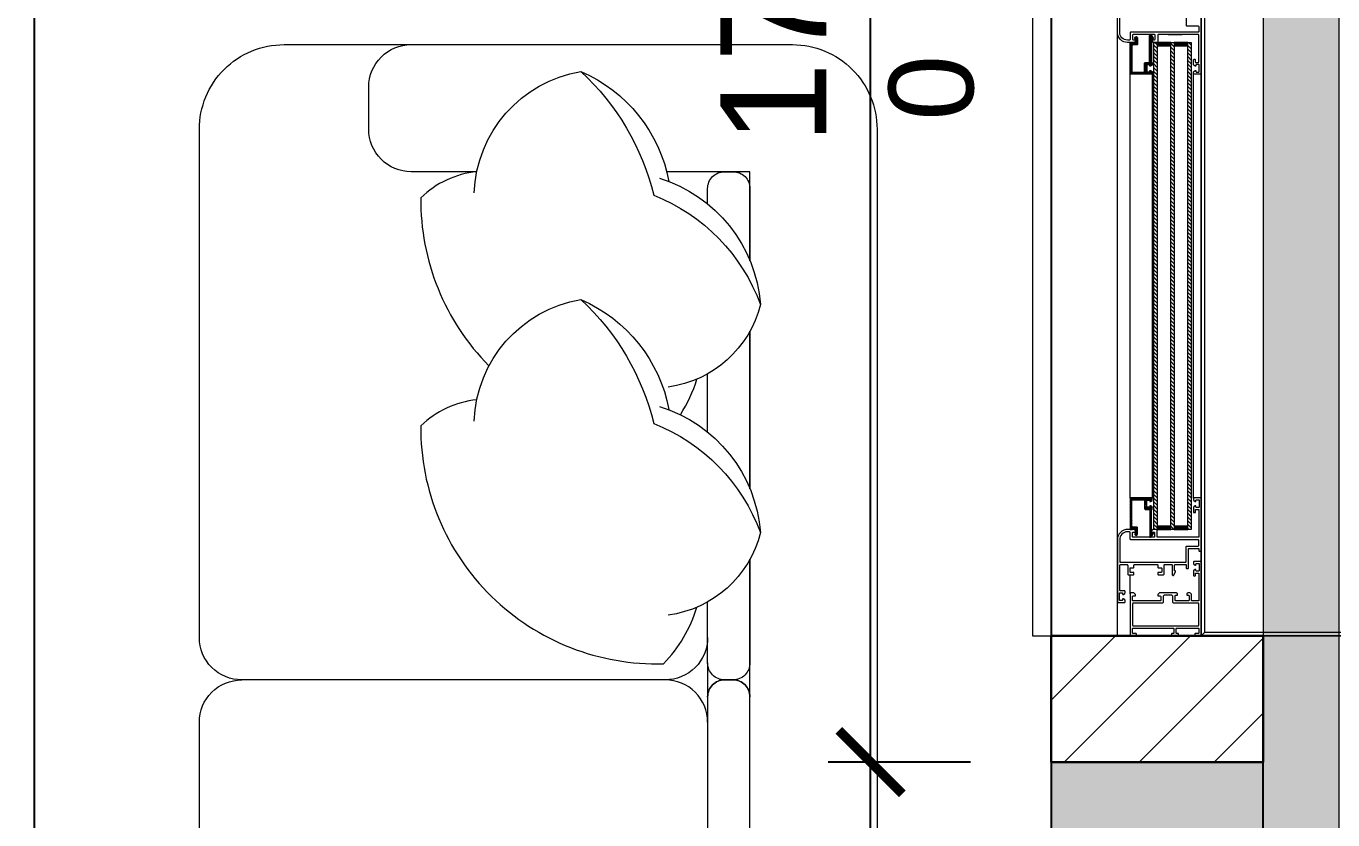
# Model space of a CAD drawing. Header units: centimetres. Extents: x 111832 to 117233, y -55119 to -48329.
# Drawn here: x 114573.4 to 114727.6, y -51214.2 to -51120.5 of the extents above; entities that cross this region are included whole.
import ezdxf

# ---------------------------------------------------------------- set-up
doc = ezdxf.new("R2010")
doc.units = ezdxf.units.CM
doc.header["$LTSCALE"] = 50
doc.header["$MEASUREMENT"] = 0
doc.linetypes.add('CONTINU', pattern=[0])
doc.layers.get('0').update_dxf_attribs({"color": 8})
for name, color, linetype in [('BETON COUPE', 3, 'CONTINU'), ('BETON TRAME', 252, 'Continuous'), ('COTE 50ème', 1, 'Continuous')]:
    doc.layers.add(name, color=color, linetype=linetype)
for name, color, linetype, lineweight in [('CONSOLE ISOL.', 214, 'Continuous', 15), ('ISOLATION', 252, 'Continuous', 0), ('MACONNERIE COUPE', 7, 'Continuous', 30), ('MACONNERIE HACHURE', 253, 'Continuous', 13), ('mobilimi', 8, 'Continuous', 9), ('WINDOWS', 21, 'Continuous', 5)]:
    doc.layers.add(name, color=color, linetype=linetype, lineweight=lineweight)
doc.layers.add('FMULT', color=150, linetype='Continuous', plot=False)
doc.styles.add('GENERATED_STYLE_1', font='arial.ttf')
doc.styles.add('RS_TXT_50', font='arial.ttf', dxfattribs={"height": 12.5})
doc.dimstyles.new('RS_50CM_LINEAIRE', dxfattribs={"dimscale": 5, "dimtxt": 12.5, "dimasz": 1.5, "dimexe": 1, "dimexo": 2.5, "dimgap": 1, "dimtad": 1, "dimdec": 1, "dimrnd": 0.5, "dimdsep": 46, "dimtxsty": 'RS_TXT_50', "dimblk1": 'ARCHTICK', "dimblk2": 'ARCHTICK', "dimsah": 1, "dimcen": 2.5, "dimdle": 1, "dimclrt": 4, "dimadec": 0, "dimazin": 2, "dimtfac": 1, "dimtdec": 1, "dimtix": 1, "dimtmove": 2, "dimatfit": 3, "dimfxl": 1, "dimtolj": 1, "dimtzin": 0, "dimarcsym": 0})

# ---------------------------------------------------------------- blocks, each defined once
blk = doc.blocks.new('DRITARE POS 3')
at = {"layer": 'WINDOWS', "transparency": 33554559}
h = blk.add_hatch(dxfattribs=at)
h.set_pattern_fill('ANSI31', color=256, angle=450)
h.set_pattern_definition([(135, (-46708.71279, -43842.46996), (-0.08838834765, -0.08838834765), [])])
h.paths.add_polyline_path([(-1.74, -12.58), (-1.74, -12.64), (-2.09, -12.64, -0.414214), (-2.15, -12.58), (-2.15, -12.21, -0.247394), (-2.13, -12.16, 1.657435), (-2.37, -12.03), (-2.37, -12.77, 0.414214), (-2.28, -12.86), (-1.81, -12.86, -0.414214), (-1.72, -12.95), (-1.72, -16, -0.414214), (-1.81, -16.09), (-3.16, -16.09, -0.414214), (-3.22, -16.03), (-3.22, -15.03, 0.414214), (-3.31, -14.93), (-3.76, -14.93, -0.414214), (-3.82, -14.88), (-3.82, -11.74, 0.737396), (-3.99, -11.69), (-4.23, -12.04, 0.603122), (-4.15, -12.19), (-4.08, -12.19, -0.414214), (-4.02, -12.25), (-4.02, -14.93), (-4.06, -14.93, 0.414214), (-4.12, -14.99), (-4.12, -15.19, 0.250765), (-4.09, -15.24), (-3.92, -15.37, 0.599022), (-3.84, -15.33), (-3.84, -15.25, -0.414214), (-3.78, -15.19), (-3.52, -15.19, -0.414214), (-3.46, -15.25), (-3.46, -16, -0.414214), (-3.52, -16.05), (-3.78, -16.05, -0.414214), (-3.84, -16), (-3.84, -15.92, 0.599022), (-3.92, -15.88), (-4.09, -16.01, 0.250765), (-4.12, -16.05), (-4.12, -16.26, 0.414214), (-4.06, -16.31), (-1.55, -16.31, 0.414214), (-1.5, -16.26), (-1.5, -12.64), (-1.5, -12.58)])
at = {"layer": 'WINDOWS'}
h = blk.add_hatch(dxfattribs=at)
h.set_pattern_fill('ANSI31', color=140, scale=2.5, angle=450)
h.set_pattern_definition([(135, (-46708.9128, -43842.58123), (-0.2209708691, -0.2209708691), [])])
h.paths.add_polyline_path([(-8.71, -70.07), (-8.71, -12.58), (-8.31, -12.58), (-8.31, -70.07)])
h.paths.add_polyline_path([(-6.71, -70.07), (-6.71, -12.58), (-6.31, -12.58), (-6.31, -70.07)])
h.paths.add_polyline_path([(-4.71, -70.07), (-4.71, -12.58), (-4.31, -12.58), (-4.31, -70.07)])
at = {"layer": 'WINDOWS', "transparency": 33554559}
h = blk.add_hatch(dxfattribs=at)
h.set_pattern_fill('ANSI31', color=140, angle=450)
h.set_pattern_definition([(135, (-46708.90849, -43825.58123), (-0.08838834765, -0.08838834765), [])])
h.paths.add_polyline_path([(-6.71, -12.58), (-8.31, -12.58), (-8.31, -12.98), (-6.71, -12.98)])
h.paths.add_polyline_path([(-4.71, -12.58), (-6.31, -12.58), (-6.31, -12.98), (-4.71, -12.98)])
h.paths.add_polyline_path([(-6.71, -69.67), (-8.31, -69.67), (-8.31, -70.07), (-6.71, -70.07)])
h.paths.add_polyline_path([(-4.71, -69.67), (-6.31, -69.67), (-6.31, -70.07), (-4.71, -70.07)])
h = blk.add_hatch(dxfattribs=at)
h.set_pattern_fill('ANSI31', color=256, angle=450)
h.set_pattern_definition([(135, (-46708.70849, -43842.58123), (-0.08838834765, -0.08838834765), [])])
h.paths.add_polyline_path([(-1.49, -66.39, 0.414214), (-1.55, -66.33), (-4.06, -66.33, 0.414214), (-4.11, -66.39), (-4.11, -66.59, 0.250765), (-4.09, -66.64), (-3.92, -66.77, 0.599022), (-3.83, -66.72), (-3.83, -66.65, -0.414214), (-3.78, -66.59), (-3.51, -66.59, -0.414214), (-3.46, -66.65), (-3.46, -67.39, -0.414214), (-3.51, -67.45), (-3.78, -67.45, -0.414214), (-3.83, -67.39), (-3.83, -67.32, 0.599022), (-3.92, -67.27), (-4.09, -67.4, 0.250765), (-4.11, -67.45), (-4.11, -67.66, 0.414214), (-4.06, -67.71), (-4.02, -67.71), (-4.02, -70.4, -0.414214), (-4.07, -70.46), (-4.15, -70.46, 0.603122), (-4.23, -70.6), (-3.98, -70.96, 0.737396), (-3.81, -70.9), (-3.81, -67.77, -0.414214), (-3.76, -67.71), (-3.31, -67.71, 0.414214), (-3.22, -67.62), (-3.22, -66.61, -0.414214), (-3.16, -66.55), (-1.81, -66.55, -0.414214), (-1.72, -66.65), (-1.72, -69.69, -0.414214), (-1.81, -69.78), (-2.28, -69.78, 0.414214), (-2.37, -69.88), (-2.37, -70.61, 1.657435), (-2.12, -70.48, -0.247394), (-2.15, -70.44), (-2.15, -70.06, -0.414214), (-2.09, -70.01), (-1.74, -70.01), (-1.74, -70.06), (-1.49, -70.06), (-1.49, -70.01)])
at = {"layer": 'WINDOWS'}
for p, q in [((-1.5, -4.97), (-1.5, -7.22)), ((-9.9, -8.75), (-9.9, -10.08)), ((-0.01, -11.48), (0, -71.24)), ((-9.89, -16.28), (-9.89, -66.39)), ((-9, -16.26), (-9, -66.39)), ((-4.11, -66.39), (-4.12, -16.26)), ((-1.5, -16.26), (-1.49, -66.39)), ((-5.98, -71), (-7.66, -71))]:
    blk.add_line(p, q, dxfattribs=at)
at = {"layer": 'WINDOWS', "color": 165}
for points in [[(-9.9, 0), (-9.9, -160.11), (-33.9, -160.11), (-33.9, 0)], [(-9.9, 0), (-33.9, 0), (-33.9, -0.4), (-10.3, -0.4)], [(-10.3, -159.71), (-10.3, -0.4), (-9.9, 0), (-9.9, -160.11)], [(0, 0), (0, -160.11), (10, -160.11), (10, 0)]]:
    blk.add_lwpolyline(points, close=True, dxfattribs=at)
at = {"layer": 'WINDOWS'}
for points in [[(-7.08, -5), (-7.02, -5.06, 0.198912), (-6.98, -5.08), (-4.97, -5.08, 0.198912), (-4.93, -5.06), (-4.78, -4.91, 0.198912), (-4.76, -4.87), (-4.76, -4.8, 0.414214), (-4.82, -4.74), (-5.01, -4.74, -0.340481), (-5.14, -4.65), (-5.14, -4.24, -0.414214), (-5.04, -4.14), (-1.87, -4.14, -0.414214), (-1.78, -4.24), (-1.78, -4.65, -0.414214), (-1.87, -4.74), (-2.09, -4.74, 0.414214), (-2.15, -4.8), (-2.15, -4.87, 0.198912), (-2.13, -4.91), (-1.98, -5.06, 0.198912), (-1.94, -5.08), (-1.55, -5.08, 0.414214), (-1.5, -5.02), (-1.5, -0.06, 0.414214), (-1.55, 0), (-2.13, 0, 0.322823), (-2.19, -0.04), (-2.24, -0.21, 0.511918), (-2.19, -0.28), (-1.87, -0.28, -0.414214), (-1.78, -0.37), (-1.78, -0.84, -0.414214), (-1.87, -0.93), (-6.57, -0.93, -0.414214), (-6.67, -0.84), (-6.67, -0.37, -0.414214), (-6.57, -0.28), (-6.44, -0.28, 0.511918), (-6.39, -0.21), (-6.45, -0.04, 0.322823), (-6.5, 0), (-7.12, 0, 0.322823), (-7.17, -0.04), (-7.23, -0.21, 0.511918), (-7.17, -0.28), (-7.04, -0.28, -0.414214), (-6.95, -0.37), (-6.95, -0.84, -0.414214), (-7.04, -0.93), (-9.52, -0.93, -0.414214), (-9.62, -0.84), (-9.62, -0.37, -0.414214), (-9.52, -0.28), (-9.21, -0.28, 0.511918), (-9.15, -0.21), (-9.21, -0.04, 0.322823), (-9.26, 0), (-9.84, 0, 0.414214), (-9.9, -0.06), (-9.9, -8.75, 0.414214), (-9.84, -8.81), (-9.06, -8.81, 0.414214), (-9, -8.75), (-9, -8.51, 0.250765), (-9.03, -8.47), (-9.19, -8.35, 0.599022), (-9.28, -8.4), (-9.28, -8.51, -0.414214), (-9.34, -8.57), (-9.6, -8.57, -0.414214), (-9.65, -8.51), (-9.65, -7.73, -0.414214), (-9.6, -7.67), (-9.34, -7.67, -0.414214), (-9.28, -7.73), (-9.28, -7.8, 0.599022), (-9.19, -7.85), (-9.03, -7.74, 0.250765), (-9, -7.69), (-9, -7.16, 1), (-9.21, -7.16), (-9.21, -7.37, -0.414214), (-9.26, -7.43), (-9.56, -7.43, -0.414214), (-9.62, -7.37), (-9.62, -4.2, -0.414214), (-9.56, -4.14), (-8.83, -4.14, -0.414214), (-8.74, -4.24), (-8.74, -4.89, 0.414214), (-8.55, -5.08), (-8.3, -5.08, 0.198912), (-8.26, -5.06), (-8.2, -5, 0.198912), (-8.18, -4.96), (-8.18, -4.85, 0.414214), (-8.24, -4.8), (-8.4, -4.8, -0.414214), (-8.46, -4.74), (-8.46, -4.24, -0.414214), (-8.37, -4.14), (-6.91, -4.14, -0.414214), (-6.82, -4.24), (-6.82, -4.74, -0.414214), (-6.87, -4.8), (-7.04, -4.8, 0.414214), (-7.1, -4.85), (-7.1, -4.96, 0.198912)], [(0, -4.01, 0.414214), (-0.06, -3.96), (-0.84, -3.96, 0.414214), (-0.9, -4.01), (-0.9, -4.22, 0.250765), (-0.88, -4.27), (-0.71, -4.4, 0.599022), (-0.62, -4.35), (-0.62, -4.26, -0.414214), (-0.56, -4.2), (-0.3, -4.2, -0.414214), (-0.25, -4.26), (-0.25, -5.04, -0.414214), (-0.3, -5.1), (-0.56, -5.1, -0.414214), (-0.62, -5.04), (-0.62, -4.95, 0.599022), (-0.71, -4.9), (-0.88, -5.03, 0.250765), (-0.9, -5.08), (-0.9, -5.28, 0.414214), (-0.84, -5.34), (-0.34, -5.34, -0.414214), (-0.28, -5.39), (-0.28, -8.34, -0.414214), (-0.38, -8.44), (-1.12, -8.44, -0.414214), (-1.22, -8.34), (-1.22, -7.32, 0.414214), (-1.31, -7.22), (-1.87, -7.22, 0.414214), (-1.96, -7.32), (-1.96, -7.45, 0.414214), (-1.91, -7.5), (-1.55, -7.5, -0.414214), (-1.5, -7.56), (-1.5, -8.01, -0.414214), (-1.55, -8.06), (-1.91, -8.06, 0.414214), (-1.96, -8.12), (-1.96, -8.38, -0.414214), (-2.02, -8.44), (-4.71, -8.44, -0.414214), (-4.76, -8.38), (-4.76, -8.12, 0.414214), (-4.82, -8.06), (-5.17, -8.06, -0.414214), (-5.23, -8.01), (-5.23, -7.56, -0.414214), (-5.17, -7.5), (-4.82, -7.5, 0.414214), (-4.76, -7.45), (-4.76, -7.32, 0.414214), (-4.86, -7.22), (-5.42, -7.22, 0.414214), (-5.51, -7.32), (-5.51, -8.34, -0.414214), (-5.6, -8.44), (-6.39, -8.44, -0.414214), (-6.48, -8.34), (-6.48, -7.22, 0.809546), (-6.66, -7.19), (-6.85, -7.61, 0.543142), (-6.8, -7.69, -0.414214), (-6.74, -7.75), (-6.74, -8.34, -0.414214), (-6.84, -8.44), (-8.07, -8.44, -0.414214), (-8.12, -8.38), (-8.12, -8.03, 0.414214), (-8.18, -7.97), (-8.35, -7.97, 0.414214), (-8.4, -8.03), (-8.4, -10.25, -0.414214), (-8.5, -10.34), (-9.56, -10.34, -0.414214), (-9.62, -10.29), (-9.62, -10.08, 0.414214), (-9.67, -10.02), (-9.84, -10.02, 0.414214), (-9.9, -10.08), (-9.9, -16.26, 0.414214), (-9.84, -16.31), (-9.06, -16.31, 0.414214), (-9, -16.26), (-9, -16.05, 0.250765), (-9.03, -16.01), (-9.19, -15.88, 0.599022), (-9.28, -15.92), (-9.28, -16.02, -0.414214), (-9.34, -16.07), (-9.6, -16.07, -0.414214), (-9.65, -16.02), (-9.65, -15.23, -0.414214), (-9.6, -15.18), (-9.34, -15.18, -0.414214), (-9.28, -15.23), (-9.28, -15.33, 0.599022), (-9.19, -15.37), (-9.03, -15.24, 0.250765), (-9, -15.19), (-9, -14.62, 0.414214), (-9.06, -14.56), (-9.15, -14.56, 0.414214), (-9.21, -14.62), (-9.21, -14.88, -0.414214), (-9.26, -14.93), (-9.56, -14.93, -0.414214), (-9.62, -14.88), (-9.62, -11.7, -0.414214), (-9.56, -11.65), (-4.73, -11.65, -0.414214), (-4.68, -11.7), (-4.68, -12.53, 0.414214), (-4.62, -12.58), (-4.23, -12.58, 0.198912), (-4.19, -12.56), (-4.04, -12.41, 0.198912), (-4.02, -12.37), (-4.02, -12.3, 0.414214), (-4.08, -12.25), (-4.3, -12.25, -0.414214), (-4.4, -12.15), (-4.4, -11.74, -0.414214), (-4.3, -11.65), (-1.87, -11.65, -0.414214), (-1.78, -11.74), (-1.78, -12.15, -0.414214), (-1.87, -12.25), (-2.09, -12.25, 0.414214), (-2.15, -12.3), (-2.15, -12.37, 0.198912), (-2.13, -12.41), (-1.98, -12.56, 0.198912), (-1.94, -12.58), (-1.22, -12.58, 0.414214), (0, -11.37)], [(-1.5, -12.21, 0.414214), (-1.4, -12.3), (-1.18, -12.3), (-1.18, -12.3, 0.414214), (-0.28, -11.37), (-0.28, -8.77, 0.414214), (-0.34, -8.72), (-8.07, -8.72, 0.414214), (-8.12, -8.77), (-8.12, -10.53, -0.414214), (-8.22, -10.62), (-9.52, -10.62, 0.414214), (-9.62, -10.71), (-9.62, -11.27, 0.414214), (-9.52, -11.37), (-1.59, -11.37, -0.414214), (-1.5, -11.46)], [(-1.74, -12.64), (-2.09, -12.64, -0.414214), (-2.15, -12.58), (-2.15, -12.21, -0.247394), (-2.13, -12.16, 1.657435), (-2.37, -12.03), (-2.37, -12.77, 0.414214), (-2.28, -12.86), (-1.81, -12.86, -0.414214), (-1.72, -12.95), (-1.72, -16, -0.414214), (-1.81, -16.09), (-3.16, -16.09, -0.414214), (-3.22, -16.03), (-3.22, -15.03, 0.414214), (-3.31, -14.93), (-3.76, -14.93, -0.414214), (-3.82, -14.88), (-3.82, -11.74, 0.737396), (-3.99, -11.69), (-4.23, -12.04, 0.603122), (-4.15, -12.19), (-4.08, -12.19, -0.414214), (-4.02, -12.25), (-4.02, -14.93), (-4.06, -14.93, 0.414214), (-4.12, -14.99), (-4.12, -15.19, 0.250765), (-4.09, -15.24), (-3.92, -15.37, 0.599022), (-3.84, -15.33), (-3.84, -15.25, -0.414214), (-3.78, -15.19), (-3.52, -15.19, -0.414214), (-3.46, -15.25), (-3.46, -16, -0.414214), (-3.52, -16.05), (-3.78, -16.05, -0.414214), (-3.84, -16), (-3.84, -15.92, 0.599022), (-3.92, -15.88), (-4.09, -16.01, 0.250765), (-4.12, -16.05), (-4.12, -16.26, 0.414214), (-4.06, -16.31), (-1.55, -16.31, 0.414214), (-1.5, -16.26), (-1.5, -12.64), (-1.5, -12.58), (-1.74, -12.58)], [(-1.74, -70.01), (-2.09, -70.01, 0.414214), (-2.15, -70.06), (-2.15, -70.44, 0.247394), (-2.12, -70.48, -1.657435), (-2.37, -70.61), (-2.37, -69.88, -0.414214), (-2.28, -69.78), (-1.81, -69.78, 0.414214), (-1.72, -69.69), (-1.72, -66.65, 0.414214), (-1.81, -66.55), (-3.16, -66.55, 0.414214), (-3.22, -66.61), (-3.22, -67.62, -0.414214), (-3.31, -67.71), (-3.76, -67.71, 0.414214), (-3.81, -67.77), (-3.81, -70.9, -0.737396), (-3.98, -70.96), (-4.23, -70.6, -0.603122), (-4.15, -70.46), (-4.07, -70.46, 0.414214), (-4.02, -70.4), (-4.02, -67.71), (-4.06, -67.71, -0.414214), (-4.11, -67.66), (-4.11, -67.45, -0.250765), (-4.09, -67.4), (-3.92, -67.27, -0.599022), (-3.83, -67.32), (-3.83, -67.39, 0.414214), (-3.78, -67.45), (-3.51, -67.45, 0.414214), (-3.46, -67.39), (-3.46, -66.65, 0.414214), (-3.51, -66.59), (-3.78, -66.59, 0.414214), (-3.83, -66.65), (-3.83, -66.72, -0.599022), (-3.92, -66.77), (-4.09, -66.64, -0.250765), (-4.11, -66.59), (-4.11, -66.39, -0.414214), (-4.06, -66.33), (-1.55, -66.33, -0.414214), (-1.49, -66.39), (-1.49, -70.01), (-1.49, -70.06), (-1.74, -70.06)], [(-1.49, -70.44, -0.414214), (-1.4, -70.35), (-1.18, -70.35), (-1.18, -70.35, -0.414214), (-0.28, -71.28), (-0.28, -73.88, -0.414214), (-0.34, -73.93), (-8.06, -73.93, -0.414214), (-8.12, -73.88), (-8.12, -72.12, 0.414214), (-8.21, -72.03), (-9.52, -72.03, -0.414214), (-9.61, -71.94), (-9.61, -71.38, -0.414214), (-9.52, -71.28), (-1.59, -71.28, 0.414214), (-1.49, -71.19)]]:
    blk.add_lwpolyline(points, format="xyb", close=True, dxfattribs=at)
for points in [[(-9.9, -160.11), (-9.9, 0), (0, 0), (0, -160.11)], [(-1.78, -1.27), (-1.83, -1.21), (-9.56, -1.21), (-9.62, -1.27), (-9.62, -3.81), (-9.56, -3.86), (-6.63, -3.86), (-6.54, -3.96), (-6.54, -4.7), (-6.44, -4.8), (-5.51, -4.8), (-5.42, -4.7), (-5.42, -3.96), (-5.32, -3.86), (-1.83, -3.86), (-1.78, -3.81)]]:
    blk.add_lwpolyline(points, close=True, dxfattribs=at)
at = {"layer": 'WINDOWS', "color": 140}
for points in [[(-8.71, -70.07), (-8.71, -12.58), (-8.31, -12.58), (-8.31, -70.07)], [(-6.71, -12.58), (-8.31, -12.58), (-8.31, -12.98), (-6.71, -12.98)], [(-6.71, -70.07), (-6.71, -12.58), (-6.31, -12.58), (-6.31, -70.07)], [(-4.71, -12.58), (-6.31, -12.58), (-6.31, -12.98), (-4.71, -12.98)], [(-4.71, -70.07), (-4.71, -12.58), (-4.31, -12.58), (-4.31, -70.07)], [(-6.71, -69.67), (-8.31, -69.67), (-8.31, -70.07), (-6.71, -70.07)], [(-4.71, -69.67), (-6.31, -69.67), (-6.31, -70.07), (-4.71, -70.07)]]:
    blk.add_lwpolyline(points, close=True, dxfattribs=at)
at = {"layer": 'WINDOWS'}
blk.add_lwpolyline([(-9.89, -72.57), (-9.89, -66.39, -0.414214), (-9.84, -66.34), (-9.05, -66.34, -0.414214), (-9, -66.39), (-9, -66.6, -0.250765), (-9.02, -66.64), (-9.19, -66.77, -0.599022), (-9.28, -66.73), (-9.28, -66.63, 0.414214), (-9.33, -66.58), (-9.59, -66.58, 0.414214), (-9.65, -66.63), (-9.65, -67.42, 0.414214), (-9.59, -67.47), (-9.33, -67.47, 0.414214), (-9.28, -67.42), (-9.28, -67.32, -0.599022), (-9.19, -67.28), (-9.02, -67.41, -0.250765), (-9, -67.46), (-9, -68.03, -0.414214), (-9.05, -68.09), (-9.15, -68.09, -0.414214), (-9.2, -68.03), (-9.2, -67.77, 0.414214), (-9.26, -67.72), (-9.56, -67.72, 0.414214), (-9.61, -67.77), (-9.61, -70.95, 0.414214), (-9.56, -71), (-4.82, -71, 0.414214), (-4.76, -70.95), (-4.76, -70.12, -0.414214), (-4.71, -70.07), (-4.32, -70.07, -0.198912), (-4.28, -70.09), (-4.13, -70.24, -0.198912), (-4.11, -70.28), (-4.11, -70.35, -0.414214), (-4.17, -70.4), (-4.39, -70.4, 0.414214), (-4.48, -70.5), (-4.48, -70.91, 0.414214), (-4.39, -71), (-1.87, -71, 0.414214), (-1.77, -70.91), (-1.77, -70.5, 0.414214), (-1.87, -70.4), (-2.09, -70.4, -0.414214), (-2.15, -70.35), (-2.15, -70.28, -0.198912), (-2.13, -70.24), (-1.98, -70.09, -0.198912), (-1.94, -70.07), (-1.21, -70.07, -0.414214), (0, -71.28), (0, -78.64, -0.414214)], format="xyb", dxfattribs=at)
at = {"layer": 'WINDOWS', "color": 165, "insert": (27.15, -106.27), "char_height": 10, "attachment_point": 7, "rotation": 90, "style": 'GENERATED_STYLE_1'}
blk.add_mtext('\\A1;\\pt0;P{\\H0.6x;neto}= 0', dxfattribs=at)
blk = doc.blocks.new('_ArchTick')
at = {"color": 0, "linetype": 'ByBlock', "const_width": 0.15}
blk.add_lwpolyline([(-0.5, -0.5), (0.5, 0.5)], dxfattribs=at)
blk = doc.blocks.new('*D1015')
at = {"layer": 'COTE 50ème', "color": 0, "lineweight": -2, "ltscale": 0.5, "transparency": 16777216}
for p, q in [((114574.37, -51592.36), (114574.37, -50980.36)), ((114630.98, -50985.36), (114569.37, -50985.36)), ((114541.87, -51587.36), (114579.37, -51587.36))]:
    blk.add_line(p, q, dxfattribs=at)
at = {"layer": 'Defpoints', "color": 0, "ltscale": 0.5, "transparency": 16777216}
for p in [(114574.37, -50985.36), (114643.48, -50985.36), (114529.37, -51587.36)]:
    blk.add_point(p, dxfattribs=at)
at = {"layer": 'COTE 50ème', "color": 0, "lineweight": -2, "ltscale": 0.5, "transparency": 16777216, "xscale": 7.5, "yscale": 7.5, "zscale": 7.5}
for p, rotation in [((114574.37, -50985.36), 90), ((114574.37, -51587.36), 270)]:
    blk.add_blockref('_ArchTick', p, dxfattribs=dict(at, rotation=rotation))
at = {"layer": 'COTE 50ème', "color": 4, "ltscale": 0.5, "transparency": 16777216, "insert": (114562.98, -51286.36), "char_height": 12.5, "attachment_point": 5, "rotation": 90, "style": 'RS_TXT_50'}
blk.add_mtext('\\A1;602', dxfattribs=at)
blk = doc.blocks.new('*D1026')
at = {"layer": 'COTE 50ème', "color": 0, "lineweight": -2, "ltscale": 0.5, "transparency": 16777216}
for p, q in [((114673.05, -51352.36), (114673.05, -51202.36)), ((114684.85, -51207.36), (114668.05, -51207.36)), ((114681.87, -51347.36), (114668.05, -51347.36))]:
    blk.add_line(p, q, dxfattribs=at)
at = {"layer": 'Defpoints', "color": 0, "ltscale": 0.5, "transparency": 16777216}
for p in [(114673.05, -51207.36), (114697.35, -51207.36), (114694.37, -51347.36)]:
    blk.add_point(p, dxfattribs=at)
at = {"layer": 'COTE 50ème', "color": 0, "lineweight": -2, "ltscale": 0.5, "transparency": 16777216, "xscale": 7.5, "yscale": 7.5, "zscale": 7.5}
for p, rotation in [((114673.05, -51207.36), 90), ((114673.05, -51347.36), 270)]:
    blk.add_blockref('_ArchTick', p, dxfattribs=dict(at, rotation=rotation))
at = {"layer": 'COTE 50ème', "color": 4, "ltscale": 0.5, "transparency": 16777216, "insert": (114661.66, -51277.36), "char_height": 12.5, "attachment_point": 5, "rotation": 90, "style": 'RS_TXT_50'}
blk.add_mtext('\\A1;140', dxfattribs=at)
blk = doc.blocks.new('*D1027')
at = {"layer": 'COTE 50ème', "color": 0, "lineweight": -2, "ltscale": 0.5, "transparency": 16777216}
for p, q in [((114673.05, -51212.36), (114673.05, -51027.36)), ((114686.75, -51032.36), (114668.05, -51032.36)), ((114684.85, -51207.36), (114668.05, -51207.36))]:
    blk.add_line(p, q, dxfattribs=at)
at = {"layer": 'Defpoints', "color": 0, "ltscale": 0.5, "transparency": 16777216}
for p in [(114673.05, -51032.36), (114699.25, -51032.36), (114697.35, -51207.36)]:
    blk.add_point(p, dxfattribs=at)
at = {"layer": 'COTE 50ème', "color": 0, "lineweight": -2, "ltscale": 0.5, "transparency": 16777216, "xscale": 7.5, "yscale": 7.5, "zscale": 7.5}
for p, rotation in [((114673.05, -51032.36), 90), ((114673.05, -51207.36), 270)]:
    blk.add_blockref('_ArchTick', p, dxfattribs=dict(at, rotation=rotation))
at = {"layer": 'COTE 50ème', "color": 4, "ltscale": 0.5, "transparency": 16777216, "insert": (114661.66, -51119.86), "char_height": 12.5, "attachment_point": 5, "rotation": 90, "style": 'RS_TXT_50'}
blk.add_mtext('\\A1;175', dxfattribs=at)

msp = doc.modelspace()

# ---------------------------------------------------------------- hatches: boundary and pattern name
at = {"layer": 'BETON TRAME', "transparency": 33554559}
h = msp.add_hatch(color=256, dxfattribs=at)
h.dxf.hatch_style = 1
h.paths.add_polyline_path([(113494.37, -51297.36), (113459.37, -51297.36), (113459.37, -50822.36), (113989.37, -50822.36), (113989.37, -51297.36), (113954.37, -51297.36), (113954.37, -50862.36), (113744.37, -50862.36), (113744.37, -51192.36), (113704.37, -51192.36), (113704.37, -50862.36), (113494.37, -50862.36)])
h.paths.add_polyline_path([(113859.37, -52037.36), (113884.37, -52037.36), (113884.37, -51532.36), (113859.37, -51532.36)])
h.paths.add_polyline_path([(113564.37, -52037.36), (113589.37, -52037.36), (113589.37, -51532.36), (113564.37, -51532.36)])
h.paths.add_polyline_path([(113994.37, -52012.36), (113884.37, -52012.36), (113884.37, -52037.36), (113994.37, -52037.36)])
h.paths.add_polyline_path([(114454.37, -52012.36), (114354.37, -52012.36), (114354.37, -52037.36), (114454.37, -52037.36)])
h.paths.add_polyline_path([(114694.37, -51947.36), (114719.37, -51947.36), (114719.37, -52037.36), (114694.37, -52037.36)])
h.paths.add_polyline_path([(114719.37, -51527.36), (114694.37, -51527.36), (114694.37, -51670.47), (114719.37, -51670.47)])
h.paths.add_polyline_path([(114719.37, -51207.36), (114694.37, -51207.36), (114694.37, -51347.36), (114719.37, -51347.36)])
h.paths.add_polyline_path([(114719.37, -50960.36), (114639.37, -50960.36), (114639.37, -50985.36), (114694.37, -50985.36), (114694.37, -51012.36), (114719.37, -51012.36)])
h.paths.add_polyline_path([(114354.37, -50960.36), (114284.37, -50960.36), (114284.37, -50985.36), (114354.37, -50985.36)])
h.paths.add_polyline_path([(114199.37, -50960.36), (114184.37, -50960.36), (114184.37, -50985.36), (114199.37, -50985.36)])
h.paths.add_polyline_path([(113249.26, -50960.36), (113264.37, -50960.36), (113264.37, -50985.36), (113249.26, -50985.36)])
h.paths.add_polyline_path([(113094.37, -50960.36), (113164.37, -50960.36), (113164.37, -50985.36), (113094.37, -50985.36)])
h.paths.add_polyline_path([(112729.37, -50960.36), (112809.37, -50960.36), (112809.37, -50985.36), (112754.37, -50985.36), (112754.37, -51032.36), (112729.37, -51032.36)])
h.paths.add_polyline_path([(112729.37, -51207.36), (112754.37, -51207.36), (112754.37, -51347.36), (112729.37, -51347.36)])
h.paths.add_polyline_path([(112754.37, -51947.36), (112729.37, -51947.36), (112729.37, -52037.36), (112754.37, -52037.36)])
h.paths.add_polyline_path([(112994.37, -52012.36), (112994.37, -52037.36), (113094.37, -52037.36), (113094.37, -52012.36)])
h.paths.add_polyline_path([(113564.37, -52012.36), (113454.37, -52012.36), (113454.37, -52037.36), (113564.37, -52037.36)])
h.paths.add_polyline_path([(112729.37, -51527.36), (112754.37, -51527.36), (112754.37, -51670.47), (112729.37, -51670.47)])
h.paths.add_polyline_path([(112919.37, -51587.36), (112979.37, -51587.36), (112979.37, -51612.36), (112919.37, -51612.36)])
h.paths.add_polyline_path([(113104.37, -51587.36), (113164.37, -51587.36), (113164.37, -51612.36), (113104.37, -51612.36)])
h.paths.add_polyline_path([(114344.37, -51587.36), (114284.37, -51587.36), (114284.37, -51612.36), (114344.37, -51612.36)])
h.paths.add_polyline_path([(114529.37, -51587.36), (114469.37, -51587.36), (114469.37, -51612.36), (114529.37, -51612.36)])
at = {"layer": 'ISOLATION', "transparency": 33554687}
h = msp.add_hatch(dxfattribs=at)
h.set_pattern_fill('INSUL', color=256, scale=10, angle=45)
h.paths.add_polyline_path([(113827.37, -50822.36), (113989.37, -50822.36), (113989.37, -50947.36), (114284.37, -50947.36), (114284.37, -50960.36), (114719.37, -50960.36), (114719.37, -52012.36), (114799.37, -52012.36), (114799.37, -51972.36), (114824.37, -51972.36), (114824.37, -52037.36), (113589.37, -52037.36), (113589.37, -52046.36), (114833.37, -52046.36), (114833.37, -51963.36), (114790.37, -51963.36), (114790.37, -52003.36), (114728.37, -52003.36), (114728.37, -50951.36), (114293.37, -50951.36), (114293.37, -50938.36), (113998.37, -50938.36), (113998.37, -50813.36), (113827.37, -50813.36)])
at = {"layer": 'MACONNERIE HACHURE'}
h = msp.add_hatch(dxfattribs=at)
h.set_pattern_fill('ANSI31', color=256, scale=50, style=0)
h.set_pattern_definition([(45, (0, 5835.283), (-4.41941738, 4.41941738), [])])
h.paths.add_polyline_path([(114184.37, -50957.36), (114184.37, -50947.36), (114284.37, -50947.36), (114284.37, -50997.36), (114184.37, -50997.36), (114184.37, -50987.36), (114269.37, -50987.36), (114269.37, -50957.36)])
h.paths.add_polyline_path([(112729.37, -52037.36), (112649.37, -52037.36), (112649.37, -52012.36), (112729.37, -52012.36)])
h.paths.add_polyline_path([(114719.37, -52037.36), (114799.37, -52037.36), (114799.37, -52012.36), (114719.37, -52012.36)])
h.paths.add_polyline_path([(114799.37, -52012.36), (114824.37, -52012.36), (114824.37, -51972.36), (114799.37, -51972.36)])
h.paths.add_polyline_path([(114694.37, -51940.47), (114719.37, -51940.47), (114719.37, -51947.36), (114694.37, -51947.36)])
h.paths.add_polyline_path([(112729.37, -51940.47), (112754.37, -51940.47), (112754.37, -51947.36), (112729.37, -51947.36)])
h.paths.add_polyline_path([(113757.37, -50822.36), (113757.37, -50707.36), (113691.37, -50707.36), (113691.37, -50822.36), (113711.37, -50822.36), (113711.37, -50727.36), (113737.37, -50727.36), (113737.37, -50822.36)])
h.paths.add_polyline_path([(113459.37, -50332.36), (113394.37, -50332.36), (113394.37, -50472.36), (113419.37, -50472.36), (113419.37, -50357.36), (113459.37, -50357.36)])
h.paths.add_polyline_path([(113989.37, -50332.36), (114054.37, -50332.36), (114054.37, -50472.36), (114029.37, -50472.36), (114029.37, -50357.36), (113989.37, -50357.36)])
h.paths.add_polyline_path([(114459.37, -50960.36), (114354.37, -50960.36), (114354.37, -50985.36), (114459.37, -50985.36)])
h.paths.add_polyline_path([(112989.37, -50960.36), (113094.37, -50960.36), (113094.37, -50985.36), (112989.37, -50985.36)])
h.paths.add_polyline_path([(114719.37, -51192.47), (114694.37, -51192.47), (114694.37, -51207.36), (114719.37, -51207.36)])
h.paths.add_polyline_path([(112649.37, -50752.25), (112624.37, -50752.25), (112624.37, -50697.36), (112649.37, -50697.36)])
h.paths.add_polyline_path([(112649.37, -51007.36), (112624.37, -51007.36), (112624.37, -50937.36), (112649.37, -50937.36)])
h.paths.add_polyline_path([(112649.37, -51192.47), (112624.37, -51192.47), (112624.37, -51347.36), (112649.37, -51347.36)])
h.paths.add_polyline_path([(112649.37, -51592.36), (112624.37, -51592.36), (112624.37, -51552.36), (112649.37, -51552.36)])
h.paths.add_polyline_path([(114799.37, -50752.25), (114824.37, -50752.25), (114824.37, -50697.36), (114799.37, -50697.36)])
h.paths.add_polyline_path([(114799.37, -51007.36), (114824.37, -51007.36), (114824.37, -50937.36), (114799.37, -50937.36)])
h.paths.add_polyline_path([(114799.37, -51192.47), (114824.37, -51192.47), (114824.37, -51347.36), (114799.37, -51347.36)])
h.paths.add_polyline_path([(114799.37, -51600.36), (114824.37, -51600.36), (114824.37, -51552.36), (114799.37, -51552.36)])
h.paths.add_polyline_path([(112754.37, -51587.36), (112919.37, -51587.36), (112919.37, -51612.36), (112754.37, -51612.36)])
h.paths.add_polyline_path([(112979.37, -51587.36), (112982.4, -51587.36), (112982.4, -51612.36), (112979.37, -51612.36)])
h.paths.add_polyline_path([(113077.4, -51587.36), (113104.37, -51587.36), (113104.37, -51612.36), (113077.4, -51612.36)])
h.paths.add_polyline_path([(114469.37, -51587.36), (114466.34, -51587.36), (114466.34, -51612.36), (114469.37, -51612.36)])
h.paths.add_polyline_path([(114371.34, -51587.36), (114344.37, -51587.36), (114344.37, -51612.36), (114371.34, -51612.36)])
h.paths.add_polyline_path([(114004.37, -50960.36), (113989.37, -50960.36), (113989.37, -50985.36), (114004.37, -50985.36)])
h.paths.add_polyline_path([(112729.37, -51192.47), (112754.37, -51192.47), (112754.37, -51207.36), (112729.37, -51207.36)])
h.paths.add_polyline_path([(113189.37, -51417.36), (113177.37, -51417.36), (113177.37, -51587.44), (113164.37, -51587.36), (113164.37, -51612.36), (113189.37, -51612.36), (113189.37, -51504.36), (113199.37, -51504.36), (113199.37, -51492.36), (113189.37, -51492.36)])
h.paths.add_polyline_path([(113177.37, -51290.36), (113177.37, -51280.36), (113189.37, -51280.36), (113189.37, -51325.36), (113177.37, -51325.36), (113177.37, -51315.36), (112754.37, -51315.36), (112754.37, -51290.36)])
h.paths.add_polyline_path([(113444.37, -50960.36), (113459.37, -50960.36), (113459.37, -50985.36), (113444.37, -50985.36)])
h.paths.add_polyline_path([(113291.37, -51166.36), (113313.37, -51166.36), (113313.37, -51275.36), (113459.37, -51275.36), (113459.37, -51287.36), (113301.37, -51287.36), (113301.37, -51178.36), (113291.37, -51178.36)])
h.paths.add_polyline_path([(113177.37, -51188.36), (113189.37, -51188.36), (113189.37, -51178.36), (113199.37, -51178.36), (113199.37, -51166.36), (113189.37, -51166.36), (113189.37, -50997.36), (113264.77, -50997.36), (113264.77, -50987.36), (113179.37, -50987.36), (113179.37, -50957.36), (113264.77, -50957.36), (113264.77, -50947.36), (113164.37, -50947.36), (113164.37, -50987.36), (113177.37, -50987.36)])
h.paths.add_polyline_path([(113459.37, -51492.36), (113459.37, -51397.36), (113494.37, -51397.36), (113494.37, -51553.36), (113564.37, -51553.36), (113564.37, -51565.36), (113459.37, -51565.36), (113459.37, -51504.36), (113449.37, -51504.36), (113449.37, -51492.36)])
h.paths.add_polyline_path([(114454.37, -52012.36), (114694.37, -52012.36), (114694.37, -52037.36), (114454.37, -52037.36)])
h.paths.add_polyline_path([(114119.37, -51737.36), (114119.37, -51712.36), (114119.37, -51712.36), (114119.37, -51672.36), (114107.37, -51672.36), (114107.37, -51682.36), (114097.37, -51682.36), (114097.37, -51694.36), (114107.37, -51694.36), (114107.37, -51842.36), (113884.37, -51842.36), (113884.37, -51862.36), (114107.37, -51862.36), (114107.37, -51870.36), (114119.37, -51870.36)])
h.paths.add_polyline_path([(114694.37, -51012.36), (114719.37, -51012.36), (114719.37, -51032.36), (114694.37, -51032.36)])
h.paths.add_polyline_path([(113311.37, -51786.36), (113564.37, -51786.36), (113564.37, -51806.36), (113311.37, -51806.36), (113311.37, -51816.36), (113299.37, -51816.36), (113299.37, -51504.36), (113291.37, -51504.36), (113291.37, -51492.36), (113367.37, -51492.36), (113367.37, -51504.36), (113311.37, -51504.36)])
h.paths.add_polyline_path([(113454.37, -52012.36), (113311.37, -52012.36), (113311.37, -51898.36), (113299.37, -51898.36), (113299.37, -52012.36), (113274.37, -52012.36), (113274.37, -52037.36), (113454.37, -52037.36)])
h.paths.add_polyline_path([(113537.7, -51192.36), (113494.37, -51192.36), (113494.37, -51152.36), (113537.7, -51152.36)])
h.paths.add_polyline_path([(113704.37, -51192.36), (113664.37, -51192.36), (113664.37, -51152.36), (113704.37, -51152.36)])
h.paths.add_polyline_path([(113911.03, -51192.36), (113954.37, -51192.36), (113954.37, -51152.36), (113911.03, -51152.36)])
h.paths.add_polyline_path([(113744.37, -51192.36), (113784.37, -51192.36), (113784.37, -51152.36), (113744.37, -51152.36)])
h.paths.add_polyline_path([(113589.37, -52012.36), (113609.37, -52012.36), (113609.37, -52037.36), (113589.37, -52037.36)])
h.paths.add_polyline_path([(113977.37, -51565.36), (113977.37, -51694.36), (114015.37, -51694.36), (114015.37, -51682.36), (113989.37, -51682.36), (113989.37, -51534.5), (114107.37, -51534.5), (114107.37, -51590.36), (114119.37, -51590.36), (114119.37, -51522.36), (113989.37, -51522.5), (113989.37, -51397.36), (113954.37, -51397.36), (113954.37, -51553.36), (113884.37, -51553.36), (113884.37, -51565.36)])
h.paths.add_polyline_path([(112754.37, -52012.36), (112814.37, -52012.36), (112814.37, -52037.36), (112754.37, -52037.36)])
h.paths.add_polyline_path([(113709.37, -52012.36), (113859.37, -52012.36), (113859.37, -52037.36), (113709.37, -52037.36)])
h.paths.add_polyline_path([(113994.37, -52012.36), (114107.37, -52012.36), (114107.37, -51952.36), (114119.37, -51952.36), (114119.37, -52012.36), (114354.37, -52012.36), (114354.37, -52037.36), (113994.37, -52037.36)])
h.paths.add_polyline_path([(113589.37, -51532.36), (113589.37, -51482.36), (113674.37, -51482.36), (113674.37, -51462.36), (113564.37, -51462.36), (113564.37, -51532.36)])
h.paths.add_polyline_path([(113774.37, -51462.36), (113884.37, -51462.36), (113884.37, -51532.36), (113859.37, -51532.36), (113859.37, -51482.36), (113774.37, -51482.36)])

# ---------------------------------------------------------------- linework, layer by layer
at = {"layer": 'BETON COUPE'}
msp.add_lwpolyline([(114719.37, -51207.36), (114694.37, -51207.36), (114694.37, -51347.36), (114719.37, -51347.36)], close=True, dxfattribs=at)
at = {"layer": 'CONSOLE ISOL.', "lineweight": 5, "ltscale": 0.5}
msp.add_lwpolyline([(112729.37, -50960.36), (113459.37, -50960.36), (113459.37, -50822.36), (113989.37, -50822.36), (113989.37, -50960.36), (114719.37, -50960.36), (114719.37, -52037.36), (112729.37, -52037.36)], close=True, dxfattribs=at)
at = {"layer": 'FMULT', "ltscale": 0.5}
msp.add_lwpolyline([(113989.37, -50985.36), (114694.37, -50985.36), (114694.37, -51612.36), (114529.37, -51612.36), (114529.37, -51587.36), (114284.37, -51587.36), (114284.37, -51612.36), (114119.37, -51614.61), (114119.27, -51522.36), (113989.37, -51522.5)], close=True, dxfattribs=at)
at = {"layer": 'ISOLATION', "ltscale": 0.5}
msp.add_lwpolyline([(113827.37, -50822.36), (113989.37, -50822.36), (113989.37, -50947.36), (114284.37, -50947.36), (114284.37, -50960.36), (114719.37, -50960.36), (114719.37, -52012.36), (114799.37, -52012.36), (114799.37, -51972.36), (114824.37, -51972.36), (114824.37, -52037.36), (113589.37, -52037.36), (113589.37, -52046.36), (114833.37, -52046.36), (114833.37, -51963.36), (114790.37, -51963.36), (114790.37, -52003.36), (114728.37, -52003.36), (114728.37, -50951.36), (114293.37, -50951.36), (114293.37, -50938.36), (113998.37, -50938.36), (113998.37, -50813.36), (113827.37, -50813.36)], close=True, dxfattribs=at)
at = {"layer": 'MACONNERIE COUPE'}
msp.add_lwpolyline([(114719.37, -51192.47), (114694.37, -51192.47), (114694.37, -51207.36), (114719.37, -51207.36)], close=True, dxfattribs=at)
at = {"layer": 'mobilimi'}
for points in [[(114593.81, -51202.65, -0.414214), (114598.81, -51197.65, -0.414214), (114593.81, -51192.65), (114593.81, -51132.65, -0.414214), (114603.81, -51122.65), (114663.81, -51122.65, -0.414214), (114673.81, -51132.65), (114673.81, -51262.65, -0.414214), (114663.81, -51272.65), (114603.81, -51272.65, -0.414214), (114593.81, -51262.65), (114593.81, -51202.65, -0.414214), (114598.81, -51197.65, -0.414214), (114593.81, -51192.65)], [(114626.56, -51137.65), (114618.81, -51137.65, -0.414214), (114613.81, -51132.65), (114613.81, -51127.65, -0.414214), (114618.81, -51122.65)], [(114626.25, -51140.16, -0.356772), (114638.86, -51125.83, -0.249542), (114649.24, -51138.81, 9.61688)], [(114638.86, -51125.83, -0.14773), (114647.45, -51140.44, -0.213343), (114660.05, -51153.34, -0.178662)], [(114626.56, -51137.64, 0.165541), (114619.95, -51140.73, 0.200231), (114628, -51160.58, 0.121523)], [(114658.81, -51148.16), (114658.81, -51137.65), (114648.98, -51137.65, -0.414214)], [(114653.81, -51141.46), (114653.81, -51139.65, -0.414214), (114655.81, -51137.65), (114656.81, -51137.65, -0.414214), (114658.81, -51139.65)], [(114648.14, -51138.42, -0.306663), (114660.05, -51153.34, -0.30633), (114649.17, -51163.08, 0.872847)], [(114658.81, -51139.65), (114658.81, -51148.16, -0.414214)], [(114626.25, -51167.09, -0.356772), (114638.86, -51152.76, -0.249542), (114649.24, -51165.74, 9.61688)], [(114638.86, -51152.76, -0.14773), (114647.45, -51167.38, -0.213343), (114660.05, -51180.27, -0.178662)], [(114658.81, -51156.48), (114658.81, -51175.1, -0.414214)], [(114650.59, -51166.34, 0.071865), (114652.54, -51162.14, -7.115464)], [(114653.81, -51168.4), (114653.81, -51161.52, -0.414214)], [(114626.56, -51164.57, 0.165541), (114619.95, -51167.66, 0.425989), (114648.6, -51195.74, 0.121523), (114652.54, -51189.08, -7.115464)], [(114648.14, -51165.36, -0.306663), (114660.05, -51180.27, -0.30633), (114649.17, -51190.01, 0.872847)], [(114658.81, -51183.42), (114658.81, -51195.65, -0.414214), (114656.81, -51197.65), (114655.81, -51197.65, -0.414214), (114653.81, -51195.65), (114653.81, -51188.45, -0.414214)], [(114653.81, -51192.65, -0.414214), (114648.81, -51197.65), (114598.81, -51197.65, -0.414214)], [(114653.81, -51192.65, -0.414214), (114648.81, -51197.65)], [(114653.81, -51202.65, 0.414214), (114648.81, -51197.65), (114598.81, -51197.65, 0.414214)], [(114653.81, -51202.65, 0.414214), (114648.81, -51197.65)], [(114658.81, -51238.81), (114658.81, -51199.65, 0.414214), (114656.81, -51197.65), (114655.81, -51197.65, 0.414214), (114653.81, -51199.65), (114653.81, -51233.77, 0.414214)]]:
    msp.add_lwpolyline(points, format="xyb", dxfattribs=at)
for points in [[(114658.81, -51175.1), (114658.81, -51156.48)], [(114658.81, -51238.81), (114658.81, -51183.42)]]:
    msp.add_lwpolyline(points, dxfattribs=at)
msp.add_lwpolyline([(114658.81, -51199.65), (114658.81, -51195.65, -0.414214), (114656.81, -51197.65), (114655.81, -51197.65, -0.414214), (114653.81, -51195.65), (114653.81, -51199.65, -0.414214), (114655.81, -51197.65), (114656.81, -51197.65, -0.414214)], format="xyb", close=True, dxfattribs=at)

# ---------------------------------------------------------------- block references
at = {"lineweight": 5, "rotation": 180}
msp.add_blockref('DRITARE POS 3', (114702.18, -51192.47), dxfattribs=at)

# ---------------------------------------------------------------- dimensions: what is measured, and where the dimension line sits
at = {"layer": 'COTE 50ème', "ltscale": 0.5}
for base, p1, p2, picture, middle in [((114574.37, -50985.36), (114529.37, -51587.36), (114643.48, -50985.36), '*D1015', (114562.98, -51286.36)), ((114673.05, -51032.36), (114697.35, -51207.36), (114699.25, -51032.36), '*D1027', (114661.66, -51119.86)), ((114673.05, -51207.36), (114694.37, -51347.36), (114697.35, -51207.36), '*D1026', (114661.66, -51277.36))]:
    dim = msp.add_linear_dim(base=base, p1=p1, p2=p2, angle=90, dimstyle='RS_50CM_LINEAIRE', dxfattribs=at)
    dim.commit()
    dim.dimension.update_dxf_attribs({"geometry": picture, "text_midpoint": middle})

doc.saveas('drawing.dxf')
